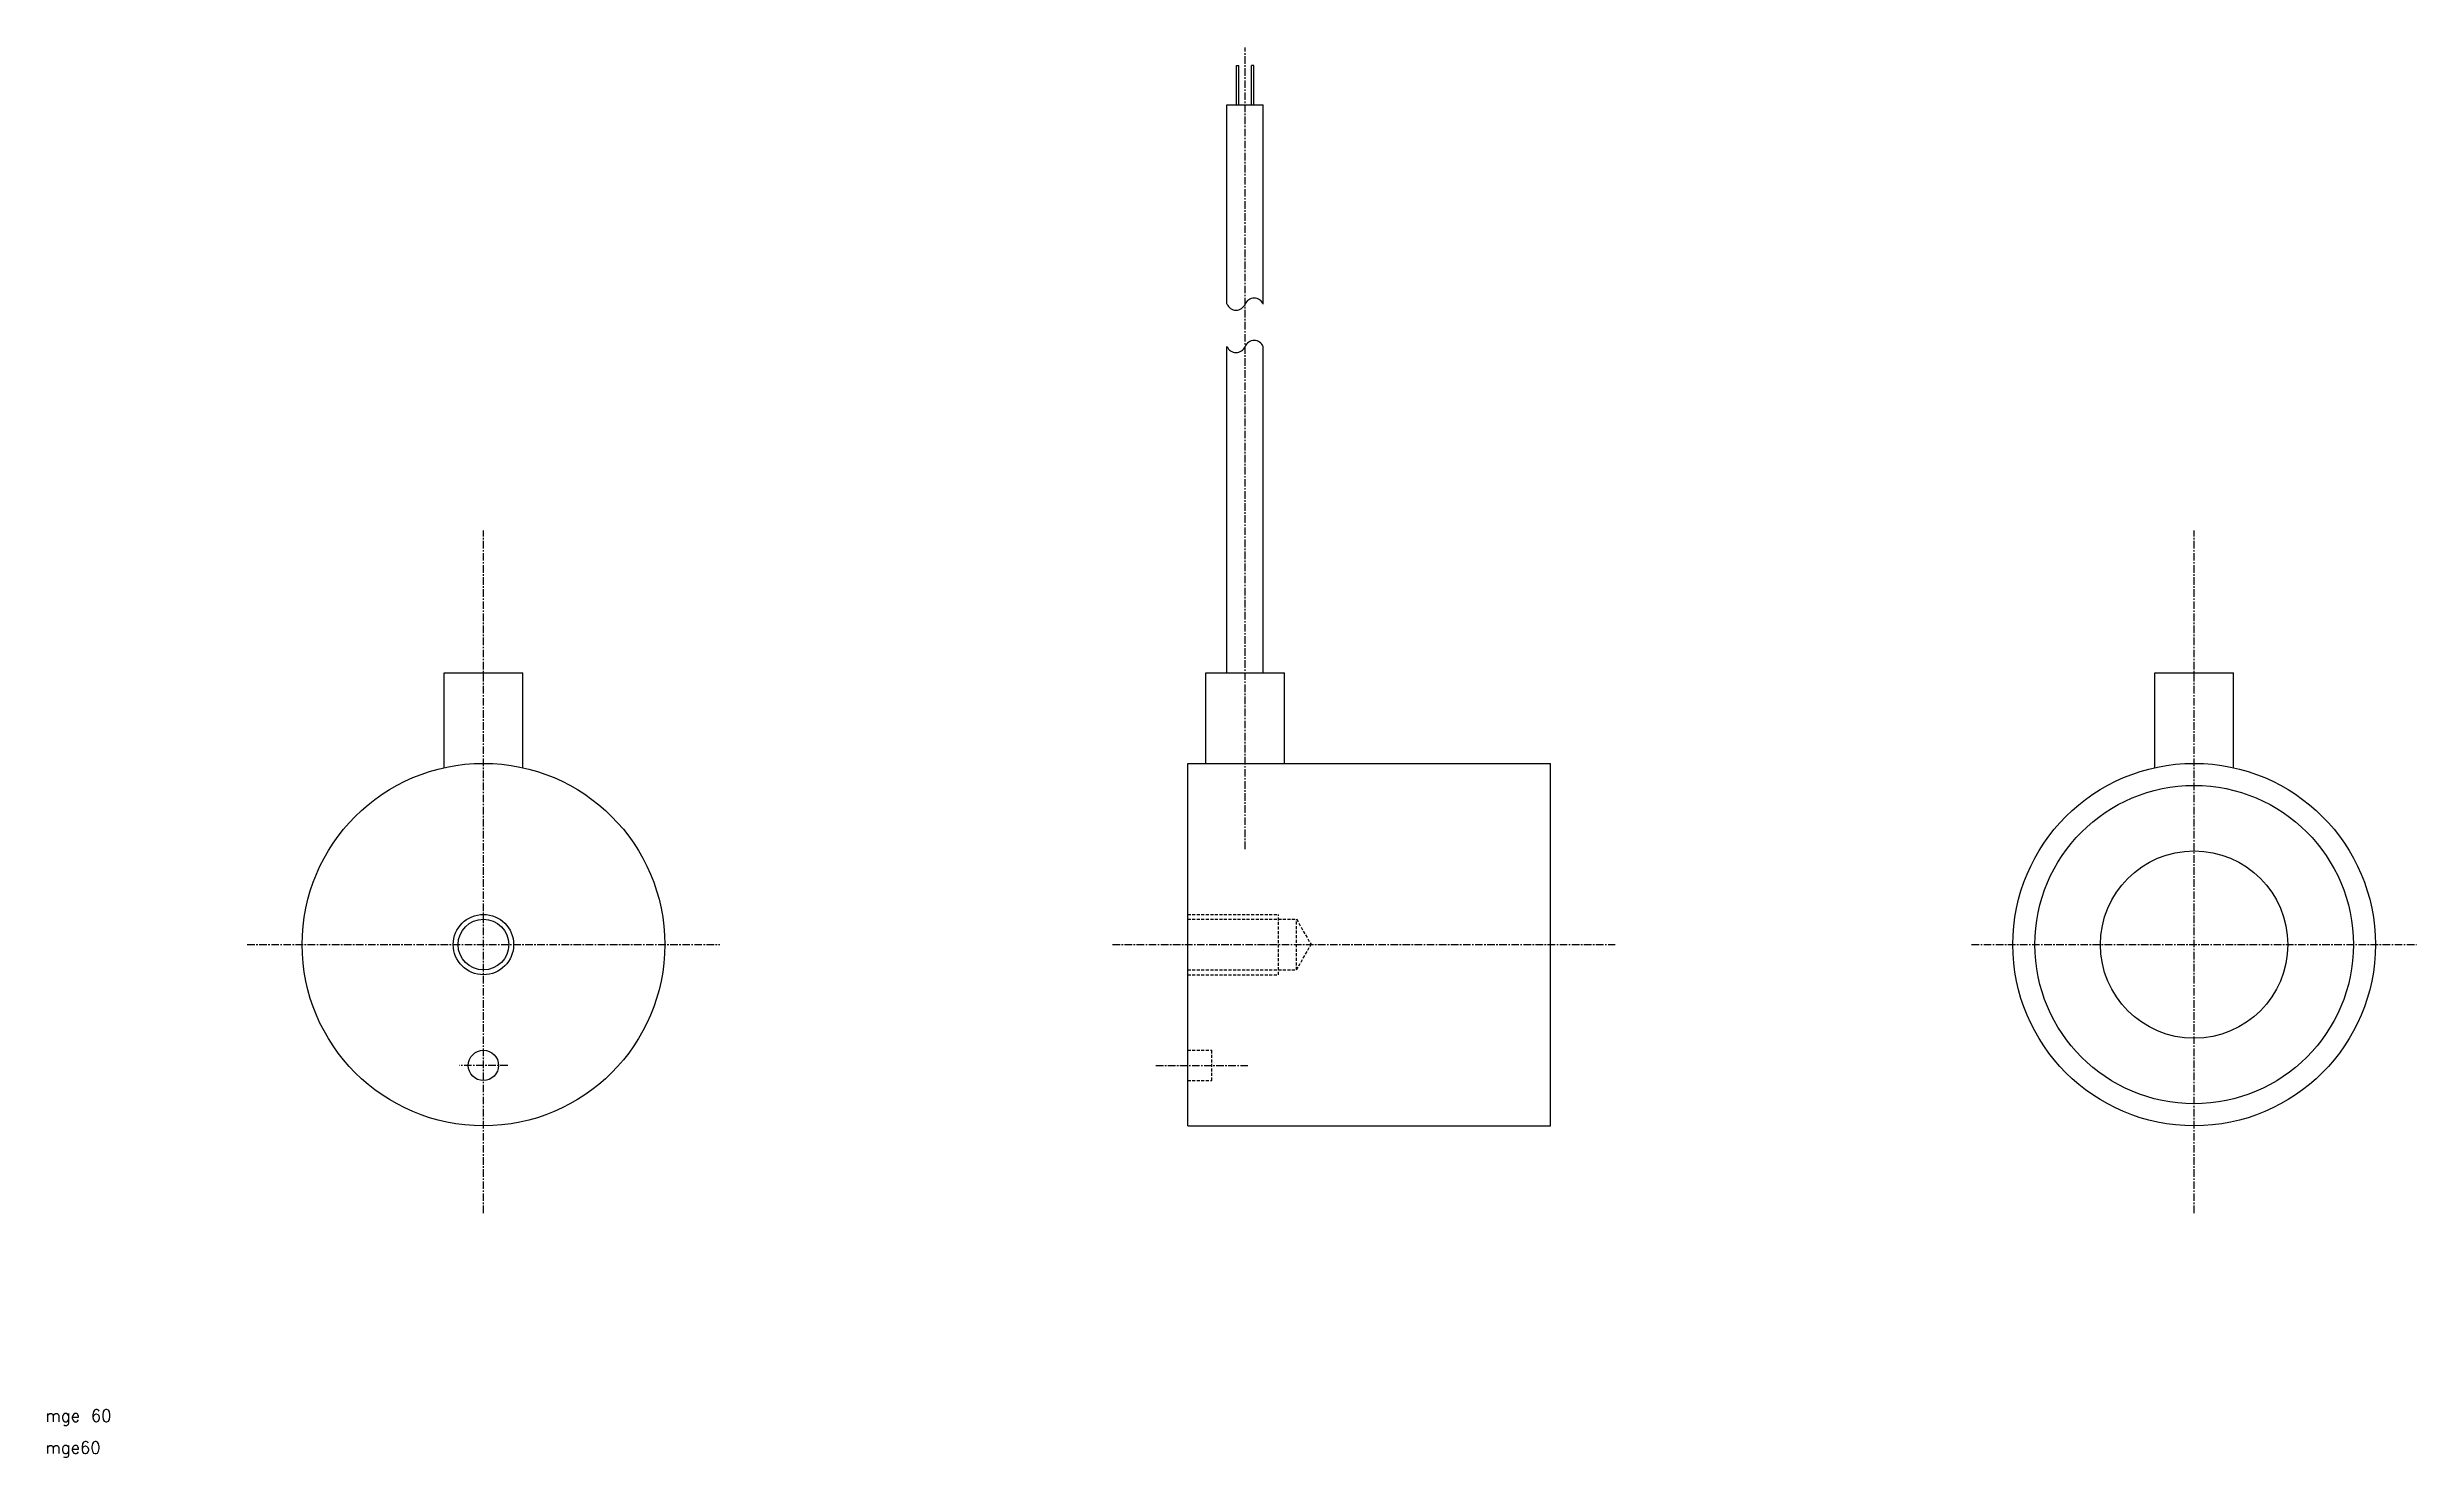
# Model space of a CAD drawing. Extents: x -35 to 357, y 54 to 287.
import ezdxf

# ---------------------------------------------------------------- set-up
doc = ezdxf.new("R2010")
doc.units = 0
doc.linetypes.add('CENTER', pattern=[2, 1.25, -0.25, 0.25, -0.25])
doc.linetypes.add('DASHED', pattern=[0.75, 0.5, -0.25])
doc.layers.get('0').update_dxf_attribs({"linetype": 'CONTINUOUS'})
doc.layers.add('CENTER', color=1, linetype='CENTER')
doc.styles.get("Standard").update_dxf_attribs({"font": 'txt.shx', "bigfont": 'bigfont.shx'})

msp = doc.modelspace()

# ---------------------------------------------------------------- linework, layer by layer
at = {"color": 7, "linetype": 'CONTINUOUS'}
for p, q in [((161.42, 283.94), (161.82, 283.94)), ((161.42, 277.44), (161.42, 283.94)), ((161.82, 277.44), (161.82, 283.94)), ((163.92, 277.44), (163.92, 283.94)), ((164.32, 283.94), (163.92, 283.94)), ((164.32, 277.44), (164.32, 283.94)), ((159.87, 244.46), (159.87, 277.44)), ((159.87, 277.44), (165.87, 277.44)), ((165.87, 244.46), (165.87, 277.44)), ((159.87, 183.44), (159.87, 237.44)), ((165.87, 183.44), (165.87, 237.44)), ((30.35, 183.44), (43.35, 183.44)), ((30.35, 167.72), (30.35, 183.44)), ((43.35, 167.72), (43.35, 183.44)), ((156.37, 168.44), (156.37, 183.44)), ((156.37, 183.44), (169.37, 183.44)), ((169.37, 168.44), (169.37, 183.44)), ((313.38, 183.44), (326.38, 183.44)), ((313.38, 167.72), (313.38, 183.44)), ((326.38, 167.72), (326.38, 183.44)), ((153.37, 168.44), (213.37, 168.44)), ((153.37, 108.44), (153.37, 168.44)), ((213.37, 108.44), (213.37, 168.44)), ((153.37, 108.44), (213.37, 108.44))]:
    msp.add_line(p, q, dxfattribs=at)
at = {"color": 3, "linetype": 'DASHED'}
for p, q in [((153.37, 143.44), (168.37, 143.44)), ((153.37, 142.63), (171.37, 142.63)), ((168.37, 133.44), (168.37, 143.44)), ((171.37, 142.63), (173.78, 138.44)), ((171.37, 134.25), (171.37, 142.63)), ((171.37, 134.25), (173.78, 138.44)), ((153.37, 134.25), (171.37, 134.25)), ((153.37, 133.44), (168.37, 133.44)), ((153.37, 120.94), (157.37, 120.94)), ((157.37, 115.94), (157.37, 120.94)), ((153.37, 115.94), (157.37, 115.94))]:
    msp.add_line(p, q, dxfattribs=at)
at = {"color": 7, "linetype": 'CONTINUOUS'}
for centre, radius in [((36.85, 138.44), 30), ((319.88, 138.44), 30), ((319.88, 138.44), 26.35), ((319.88, 138.44), 15.5), ((36.85, 138.44), 4.19), ((36.85, 118.44), 2.5)]:
    msp.add_circle(centre, radius, dxfattribs=at)
at = {"color": 3, "linetype": 'CONTINUOUS'}
msp.add_circle((36.85, 138.44), 5, dxfattribs=at)
at = {"color": 7, "linetype": 'CONTINUOUS'}
for centre, start, end in [((161.37, 245.08), 202.6199, 337.3801), ((164.37, 243.83), 22.6199, 157.3801), ((161.37, 238.06), 202.6199, 337.3801), ((164.37, 236.81), 22.6199, 157.3801)]:
    msp.add_arc(centre, 1.62, start, end, dxfattribs=at)
at = {"layer": 'CENTER'}
for p, q in [((162.87, 154.25), (162.87, 286.96)), ((36.85, 94), (36.85, 207.01)), ((319.88, 94), (319.88, 207.01)), ((-2.24, 138.44), (75.95, 138.44)), ((140.92, 138.44), (224.08, 138.44)), ((283.07, 138.44), (356.69, 138.44)), ((40.89, 118.44), (32.81, 118.44)), ((148.09, 118.44), (163.46, 118.44))]:
    msp.add_line(p, q, dxfattribs=at)

# ---------------------------------------------------------------- texts
at = {"color": 7, "linetype": 'CONTINUOUS'}
for s, p in [('mge 60', (-35.64, 59.47)), ('mge60', (-35.64, 54.18))]:
    msp.add_text(s, height=2, dxfattribs=at).set_placement(p)

doc.saveas('drawing.dxf')
